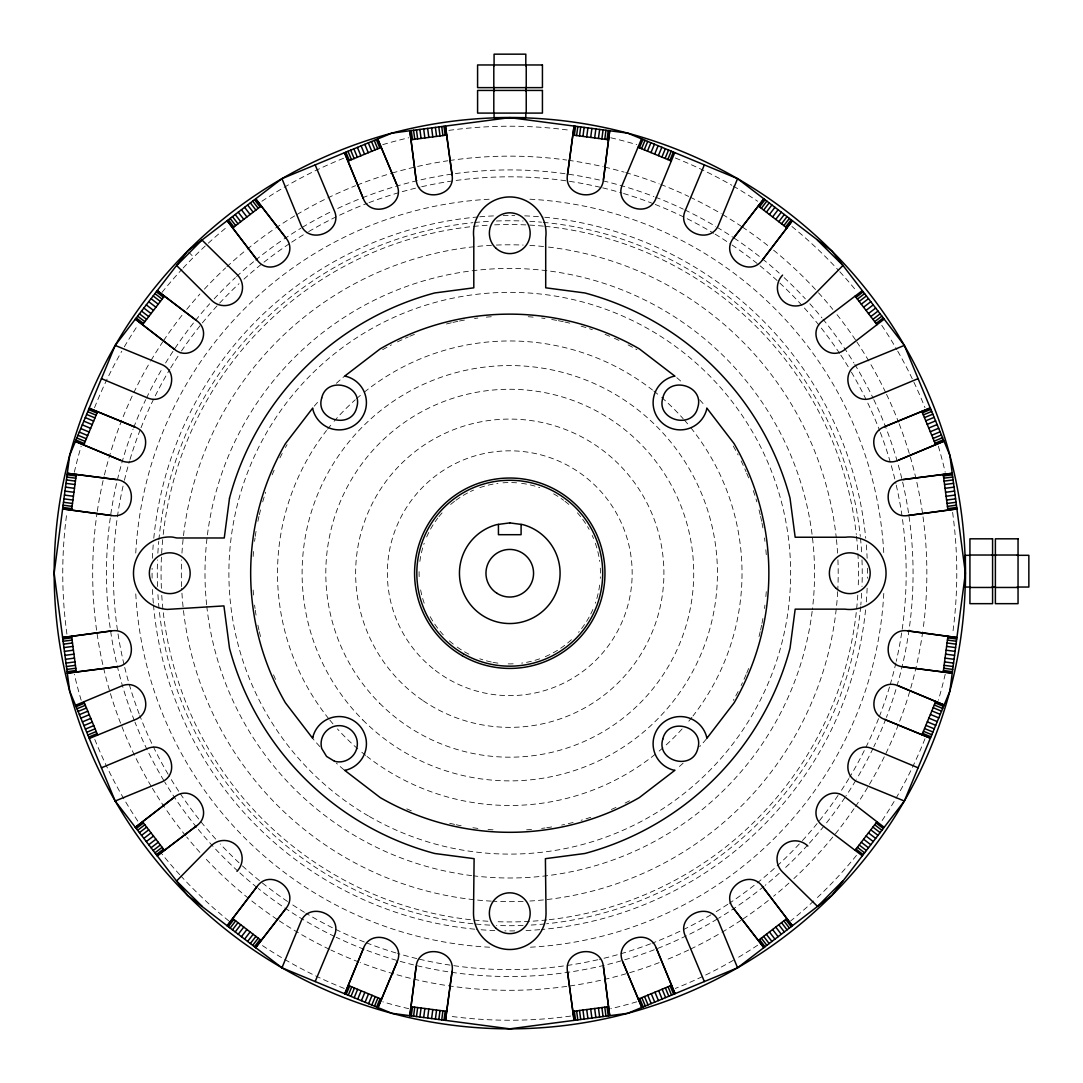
<?xml version="1.0" encoding="UTF-8"?>
<svg xmlns="http://www.w3.org/2000/svg" width="1083" height="1083" viewBox="0 0 1083 1083"><rect width="100%" height="100%" fill="white"/><g stroke="black" fill="none" stroke-linecap="round" stroke-linejoin="round"><path stroke-width="0.75" stroke-dasharray="5 3.75" d="M188.604 252.068L193.681 257.145M922.702 631.849A417.077 417.077 0 0 1 868.444 786.068M867.591 787.503A417.077 417.077 0 0 1 854.974 807.282M854.027 808.676A417.077 417.077 0 0 1 833.856 835.751M832.8 837.051A417.077 417.077 0 0 1 793.88 878.57M788.938 883.092A417.077 417.077 0 0 1 773.6 896.25M768.334 900.487A417.077 417.077 0 0 1 742.437 919.372M741.029 920.306A417.077 417.077 0 0 1 721.183 932.747M718.3 934.426A417.077 417.077 0 0 1 690.182 949.263M688.653 949.994A417.077 417.077 0 0 1 665.463 960.147M659.181 962.625A417.077 417.077 0 0 1 568.385 986.166M566.72 986.396A417.077 417.077 0 0 1 395.403 974.321M393.792 973.861A417.077 417.077 0 0 1 360.355 962.625M358.784 962.015A417.077 417.077 0 0 1 330.87 949.994M329.354 949.263A417.077 417.077 0 0 1 301.223 934.426M298.353 932.747A417.077 417.077 0 0 1 278.493 920.306M277.099 919.372A417.077 417.077 0 0 1 249.875 899.432M248.562 898.376A417.077 417.077 0 0 1 204.43 857.343M199.895 852.389A417.077 417.077 0 0 1 186.736 837.051M185.667 835.751A417.077 417.077 0 0 1 165.496 808.676M164.548 807.282A417.077 417.077 0 0 1 151.931 787.503M151.078 786.068A417.077 417.077 0 0 1 96.82 631.849M96.59 630.171A417.077 417.077 0 0 1 97.064 512.922M97.308 511.257A417.077 417.077 0 0 1 104.036 476.588M104.428 474.963A417.077 417.077 0 0 1 150.239 361.803M151.078 360.382A417.077 417.077 0 0 1 162.68 341.957M163.614 340.549A417.077 417.077 0 0 1 182.499 314.652M186.736 309.386A417.077 417.077 0 0 1 199.895 294.048M204.43 289.107A417.077 417.077 0 0 1 225.643 267.88M226.875 266.743A417.077 417.077 0 0 1 245.936 250.187M247.235 249.131A417.077 417.077 0 0 1 274.31 228.96M275.705 228.012A417.077 417.077 0 0 1 295.483 215.395M296.918 214.542A417.077 417.077 0 0 1 326.321 198.649M327.838 197.918A417.077 417.077 0 0 1 355.63 185.667M357.2 185.044A417.077 417.077 0 0 1 390.597 173.524M392.195 173.05A417.077 417.077 0 0 1 447.793 160.771M449.472 160.528A417.077 417.077 0 0 1 566.72 160.054M568.385 160.284A417.077 417.077 0 0 1 603.15 166.728M604.774 167.107A417.077 417.077 0 0 1 624.133 172.129M625.73 172.59A417.077 417.077 0 0 1 659.181 183.826M660.752 184.435A417.077 417.077 0 0 1 688.653 196.456M690.182 197.187A417.077 417.077 0 0 1 721.183 213.689M722.618 214.542A417.077 417.077 0 0 1 741.029 226.13M742.437 227.064A417.077 417.077 0 0 1 768.334 245.963M773.6 250.187A417.077 417.077 0 0 1 817.381 291.571M818.504 292.803A417.077 417.077 0 0 1 832.8 309.386M837.024 314.652A417.077 417.077 0 0 1 855.922 340.549M856.856 341.957A417.077 417.077 0 0 1 869.297 361.803M870.962 364.687A417.077 417.077 0 0 1 885.813 392.804M886.53 394.334A417.077 417.077 0 0 1 898.552 422.235M899.161 423.805A417.077 417.077 0 0 1 922.946 630.171M857.777 595.081A348.699 348.699 0 0 1 548.526 919.765M546.834 919.941A348.699 348.699 0 0 1 494.647 921.592M487.905 921.24A348.699 348.699 0 0 1 161.746 595.081M161.394 588.34A348.699 348.699 0 0 1 163.046 536.153M163.222 534.461A348.699 348.699 0 0 1 487.905 225.21M494.647 224.844A348.699 348.699 0 0 1 543.463 226.157M545.155 226.32A348.699 348.699 0 0 1 856.301 534.461M856.491 536.153A348.699 348.699 0 0 1 858.142 588.34M896.264 485.143A396.419 396.419 0 0 1 896.264 661.307M895.898 662.931A396.419 396.419 0 0 1 889.969 685.404M889.495 687.001A396.419 396.419 0 0 1 879.139 717.108M878.53 718.679A396.419 396.419 0 0 1 849.708 777.147M848.842 778.569A396.419 396.419 0 0 1 838.973 794.056M838.025 795.45A396.419 396.419 0 0 1 800.445 842.75M799.308 843.968A396.419 396.419 0 0 1 729.211 903.357M727.817 904.278A396.419 396.419 0 0 1 712.262 914.011M710.841 914.864A396.419 396.419 0 0 1 652.088 943.212M650.517 943.807A396.419 396.419 0 0 1 599.468 959.348M597.843 959.728A396.419 396.419 0 0 1 418.444 958.969M416.82 958.59A396.419 396.419 0 0 1 397.583 953.433M395.985 952.959A396.419 396.419 0 0 1 365.878 942.603M364.308 941.98A396.419 396.419 0 0 1 305.839 913.159M304.418 912.306A396.419 396.419 0 0 1 288.931 902.423M287.536 901.489A396.419 396.419 0 0 1 240.236 863.909M239.018 862.772A396.419 396.419 0 0 1 220.215 843.968M215.693 839.054A396.419 396.419 0 0 1 179.629 792.661M178.709 791.267A396.419 396.419 0 0 1 168.975 775.726M168.136 774.291A396.419 396.419 0 0 1 139.788 715.552M139.179 713.968A396.419 396.419 0 0 1 124.41 666.167M124.017 664.556A396.419 396.419 0 0 1 124.017 481.894M124.41 480.27A396.419 396.419 0 0 1 129.554 461.033M130.028 459.436A396.419 396.419 0 0 1 140.384 429.328M141.007 427.771A396.419 396.419 0 0 1 169.828 369.303M170.681 367.882A396.419 396.419 0 0 1 180.563 352.381M181.497 350.987A396.419 396.419 0 0 1 239.018 283.678M243.932 279.157A396.419 396.419 0 0 1 290.325 243.093M291.72 242.172A396.419 396.419 0 0 1 307.274 232.439M308.696 231.586A396.419 396.419 0 0 1 367.448 203.238M369.019 202.643A396.419 396.419 0 0 1 420.055 187.088M421.693 186.723A396.419 396.419 0 0 1 601.092 187.467M602.717 187.86A396.419 396.419 0 0 1 621.953 193.018M623.551 193.491A396.419 396.419 0 0 1 653.658 203.848M655.229 204.457A396.419 396.419 0 0 1 713.683 233.278M715.118 234.145A396.419 396.419 0 0 1 730.605 244.027M732 244.961A396.419 396.419 0 0 1 839.894 353.775M840.828 355.17A396.419 396.419 0 0 1 850.561 370.724M851.4 372.159A396.419 396.419 0 0 1 879.748 430.899M880.344 432.469A396.419 396.419 0 0 1 895.898 483.519M599.657 585.064A90.674 90.674 0 0 1 595.339 603.19M592.875 609.472A90.674 90.674 0 0 1 589.937 615.577M589.125 617.08A90.674 90.674 0 0 1 578.512 632.35M571.418 639.701A90.674 90.674 0 0 1 544.465 656.988M539.74 658.802A90.674 90.674 0 0 1 521.6 663.121M513.18 663.825A90.674 90.674 0 0 1 506.357 663.825M497.936 663.121A90.674 90.674 0 0 1 492.941 662.322M491.276 661.984A90.674 90.674 0 0 1 479.796 658.802M468.925 654.173A90.674 90.674 0 0 1 454.576 645.157M453.249 644.114A90.674 90.674 0 0 1 448.105 639.701M443.285 634.882A90.674 90.674 0 0 1 428.814 614.061M424.198 603.19A90.674 90.674 0 0 1 420.366 588.394M419.162 576.63A90.674 90.674 0 0 1 419.162 569.82M419.866 561.387A90.674 90.674 0 0 1 424.198 543.246M426.661 536.978A90.674 90.674 0 0 1 437.83 518.026M438.872 516.699A90.674 90.674 0 0 1 443.285 511.569M450.636 504.475A90.674 90.674 0 0 1 454.576 501.294M455.916 500.278A90.674 90.674 0 0 1 468.925 492.278M470.455 491.52A90.674 90.674 0 0 1 473.528 490.112M479.796 487.648A90.674 90.674 0 0 1 497.936 483.329M502.959 482.815A90.674 90.674 0 0 1 516.564 482.815M521.6 483.329A90.674 90.674 0 0 1 539.74 487.648M553.616 493.862A90.674 90.674 0 0 1 563.62 500.278M564.96 501.294A90.674 90.674 0 0 1 570.159 505.599M577.388 512.828A90.674 90.674 0 0 1 581.693 518.026M582.708 519.366A90.674 90.674 0 0 1 589.125 529.37M592.184 535.435A90.674 90.674 0 0 1 593.538 538.522M595.339 543.246A90.674 90.674 0 0 1 599.657 561.387M600.293 568.115A90.674 90.674 0 0 1 600.293 578.336M883.782 593.389A374.556 374.556 0 0 1 529.939 947.232M489.597 947.232A374.556 374.556 0 0 1 135.659 591.711M135.754 553.047A374.556 374.556 0 0 1 489.597 199.204M529.939 199.204A374.556 374.556 0 0 1 883.782 553.047M952.607 512.34A447.008 447.008 0 0 1 952.607 634.11M945.215 674.222A447.008 447.008 0 0 1 938.352 700.254M924.99 738.755A447.008 447.008 0 0 1 881.752 821.104M856.477 855.38A447.008 447.008 0 0 1 814.957 899.838M813.712 900.988A447.008 447.008 0 0 1 790.604 920.997M757.653 945.202A447.008 447.008 0 0 1 736.169 958.658M733.272 960.35A447.008 447.008 0 0 1 675.305 988.454M636.79 1001.802A447.008 447.008 0 0 1 610.758 1008.679M570.646 1016.071A447.008 447.008 0 0 1 448.89 1016.071M408.765 1008.679A447.008 447.008 0 0 1 382.732 1001.802M344.232 988.454A447.008 447.008 0 0 1 261.883 945.202M228.933 920.997A447.008 447.008 0 0 1 180.847 875.93M179.71 874.685A447.008 447.008 0 0 1 161.99 854.054M137.785 821.104A447.008 447.008 0 0 1 94.532 738.755M81.184 700.254A447.008 447.008 0 0 1 74.321 674.222M66.916 634.11A447.008 447.008 0 0 1 66.916 512.34M74.321 472.229A447.008 447.008 0 0 1 81.184 446.196M94.532 407.695A447.008 447.008 0 0 1 121.81 351.176M124.328 346.817A447.008 447.008 0 0 1 137.785 325.333M161.99 292.396A447.008 447.008 0 0 1 181.998 269.274M183.149 268.029A447.008 447.008 0 0 1 207.056 244.311M208.302 243.161A447.008 447.008 0 0 1 227.606 226.523M261.883 201.248A447.008 447.008 0 0 1 344.232 157.996M382.732 144.648A447.008 447.008 0 0 1 408.765 137.771M448.89 130.38A447.008 447.008 0 0 1 570.646 130.38M610.758 137.771A447.008 447.008 0 0 1 636.79 144.648M675.305 157.996A447.008 447.008 0 0 1 731.81 185.261M733.272 186.1A447.008 447.008 0 0 1 757.653 201.248M791.917 226.523A447.008 447.008 0 0 1 838.675 270.506M839.826 271.765A447.008 447.008 0 0 1 856.477 291.07M881.752 325.333A447.008 447.008 0 0 1 896.886 349.714M897.726 351.176A447.008 447.008 0 0 1 924.99 407.695M938.352 446.196A447.008 447.008 0 0 1 945.215 472.229M873.805 399.654A403.309 403.309 0 0 1 886.422 717.379M885.813 718.963A403.309 403.309 0 0 1 873.805 746.796M873.088 748.299A403.309 403.309 0 0 1 856.518 779.164M855.665 780.599A403.309 403.309 0 0 1 845.864 796.14M844.93 797.535A403.309 403.309 0 0 1 825.056 824.718M824.001 826.031A403.309 403.309 0 0 1 808.73 843.914M807.607 845.16A403.309 403.309 0 0 1 784.16 868.796M779.219 873.304A403.309 403.309 0 0 1 765.18 885.339M763.881 886.395A403.309 403.309 0 0 1 718.57 918.262M717.136 919.129A403.309 403.309 0 0 1 687.867 935.076M686.365 935.807A403.309 403.309 0 0 1 365.607 949.886M364.037 949.277A403.309 403.309 0 0 1 336.204 937.269M334.688 936.538A403.309 403.309 0 0 1 305.244 920.821M303.822 919.981A403.309 403.309 0 0 1 258.282 888.507M256.955 887.464A403.309 403.309 0 0 1 239.072 872.181M237.827 871.057A403.309 403.309 0 0 1 214.19 847.623M213.053 846.392A403.309 403.309 0 0 1 197.648 828.644M196.592 827.331A403.309 403.309 0 0 1 164.724 782.021M163.858 780.599A403.309 403.309 0 0 1 147.924 751.331M147.18 749.815A403.309 403.309 0 0 1 134.942 722.09M134.319 720.533A403.309 403.309 0 0 1 133.101 429.058M133.71 427.487A403.309 403.309 0 0 1 145.718 399.654M146.449 398.138A403.309 403.309 0 0 1 162.166 368.707M165.591 362.995A403.309 403.309 0 0 1 194.48 321.732M195.536 320.419A403.309 403.309 0 0 1 209.682 303.768M214.19 298.827A403.309 403.309 0 0 1 235.377 277.654M236.595 276.517A403.309 403.309 0 0 1 254.343 261.111M255.656 260.042A403.309 403.309 0 0 1 282.663 239.939M284.057 238.991A403.309 403.309 0 0 1 300.966 228.175M302.387 227.322A403.309 403.309 0 0 1 331.669 211.375M337.72 208.464A403.309 403.309 0 0 1 360.896 198.406M362.467 197.783A403.309 403.309 0 0 1 653.929 196.564M655.499 197.174A403.309 403.309 0 0 1 683.332 209.181M684.849 209.899A403.309 403.309 0 0 1 715.714 226.469M717.136 227.322A403.309 403.309 0 0 1 732.69 237.123M734.084 238.057A403.309 403.309 0 0 1 761.254 257.93M762.567 258.986A403.309 403.309 0 0 1 779.219 273.133M784.16 277.654A403.309 403.309 0 0 1 805.332 298.827M809.854 303.768A403.309 403.309 0 0 1 821.875 317.806M822.945 319.106A403.309 403.309 0 0 1 843.048 346.127M843.995 347.508A403.309 403.309 0 0 1 853.945 362.995M854.812 364.416A403.309 403.309 0 0 1 873.088 398.138M837.917 559.83A328.433 328.433 0 0 1 837.768 589.978M837.673 591.67A328.433 328.433 0 0 1 529.885 901.029M523.157 901.381A328.433 328.433 0 0 1 493.009 901.218M491.33 901.137A328.433 328.433 0 0 1 181.687 588.299M181.606 586.62A328.433 328.433 0 0 1 181.606 559.83M181.958 553.102A328.433 328.433 0 0 1 494.687 245.137M496.366 245.069A328.433 328.433 0 0 1 523.157 245.069M529.885 245.408A328.433 328.433 0 0 1 546.739 246.883M548.431 247.073A328.433 328.433 0 0 1 836.293 537.926M836.469 539.618A328.433 328.433 0 0 1 837.579 553.102M206.623 604.707A304.783 304.783 0 0 1 512.273 268.449A304.783 304.783 0 0 1 812.358 609.688M812.155 611.34A304.783 304.783 0 0 1 473.298 875.809M471.646 875.605A304.783 304.783 0 0 1 206.799 606.372M766.263 591.656A257.158 257.158 0 0 1 765.857 596.706M764.95 605.113A257.158 257.158 0 0 1 764.503 608.47M762.919 618.488A257.158 257.158 0 0 1 761.972 623.47M761.647 625.121A257.158 257.158 0 0 1 760.577 630.049M760.198 631.687A257.158 257.158 0 0 1 759.007 636.56M748.624 668.495A257.158 257.158 0 0 1 746.701 673.193M746.038 674.75A257.158 257.158 0 0 1 741.124 685.512M738.105 691.536A257.158 257.158 0 0 1 733.299 700.363M706.36 738.999A257.158 257.158 0 0 1 699.699 746.607M683.143 763.149A257.158 257.158 0 0 1 676.834 768.727M629.561 800.784A257.158 257.158 0 0 1 625.081 803.085M615.943 807.444A257.158 257.158 0 0 1 611.299 809.502M590.763 817.299A257.158 257.158 0 0 1 581.151 820.278M573.097 822.471A257.158 257.158 0 0 1 561.657 825.097M551.707 826.952A257.158 257.158 0 0 1 546.685 827.723M545.006 827.967A257.158 257.158 0 0 1 541.649 828.4M531.563 829.456A257.158 257.158 0 0 1 526.514 829.835M493.022 829.835A257.158 257.158 0 0 1 487.973 829.456M477.874 828.4A257.158 257.158 0 0 1 471.173 827.48M461.182 825.76A257.158 257.158 0 0 1 456.227 824.759M454.576 824.393A257.158 257.158 0 0 1 446.426 822.471M411.35 810.815A257.158 257.158 0 0 1 406.68 808.825M343.988 769.823A257.158 257.158 0 0 1 336.393 763.149M319.837 746.607A257.158 257.158 0 0 1 313.163 738.999M275.542 679.393A257.158 257.158 0 0 1 273.498 674.75M260.516 636.56A257.158 257.158 0 0 1 259.338 631.687M258.959 630.049A257.158 257.158 0 0 1 257.889 625.121M256.048 615.158A257.158 257.158 0 0 1 255.263 610.149M255.033 608.47A257.158 257.158 0 0 1 254.586 605.113M253.53 595.014A257.158 257.158 0 0 1 253.151 589.964M253.151 556.472A257.158 257.158 0 0 1 253.53 551.423M254.586 541.338A257.158 257.158 0 0 1 255.033 537.98M255.263 536.302A257.158 257.158 0 0 1 256.048 531.293M257.889 521.329A257.158 257.158 0 0 1 258.959 516.401M259.338 514.763A257.158 257.158 0 0 1 260.516 509.89M262.709 501.849A257.158 257.158 0 0 1 265.687 492.224M272.171 474.814A257.158 257.158 0 0 1 274.161 470.144M279.901 457.906A257.158 257.158 0 0 1 282.216 453.425M285.411 447.536A257.158 257.158 0 0 1 287.049 444.639M314.26 406.152A257.158 257.158 0 0 1 319.837 399.844M336.393 383.287A257.158 257.158 0 0 1 343.988 376.627M382.624 349.687A257.158 257.158 0 0 1 391.45 344.895M397.475 341.876A257.158 257.158 0 0 1 408.237 336.948M409.794 336.285A257.158 257.158 0 0 1 414.491 334.363M446.426 323.979A257.158 257.158 0 0 1 451.313 322.788M452.938 322.409A257.158 257.158 0 0 1 457.879 321.353M459.53 321.015A257.158 257.158 0 0 1 464.499 320.067M474.516 318.483A257.158 257.158 0 0 1 477.874 318.036M486.281 317.129A257.158 257.158 0 0 1 491.33 316.723M528.193 316.723A257.158 257.158 0 0 1 533.242 317.129M541.649 318.036A257.158 257.158 0 0 1 545.006 318.483M551.707 319.499A257.158 257.158 0 0 1 556.689 320.378M558.354 320.69A257.158 257.158 0 0 1 563.309 321.692M564.947 322.044A257.158 257.158 0 0 1 569.848 323.181M581.151 326.159A257.158 257.158 0 0 1 592.36 329.679M605.045 334.363A257.158 257.158 0 0 1 612.856 337.625M614.399 338.302A257.158 257.158 0 0 1 622.062 341.876M628.072 344.895A257.158 257.158 0 0 1 636.899 349.687M676.834 377.71A257.158 257.158 0 0 1 683.143 383.287M699.699 399.844A257.158 257.158 0 0 1 705.277 406.152M733.299 446.088A257.158 257.158 0 0 1 738.105 454.914M741.124 460.925A257.158 257.158 0 0 1 746.038 471.687M746.701 473.244A257.158 257.158 0 0 1 748.624 477.941M753.308 490.626A257.158 257.158 0 0 1 756.827 501.849M759.007 509.89A257.158 257.158 0 0 1 760.198 514.763M760.577 516.401A257.158 257.158 0 0 1 761.647 521.329M761.972 522.981A257.158 257.158 0 0 1 762.919 527.962M764.503 537.98A257.158 257.158 0 0 1 764.95 541.338M765.857 549.744A257.158 257.158 0 0 1 766.263 554.794M690.886 427.826A232.263 232.263 0 0 1 692.985 715.958M691.942 717.298A232.263 232.263 0 0 1 686.554 723.85M682.1 728.94A232.263 232.263 0 0 1 664.217 746.688M662.958 747.798A232.263 232.263 0 0 1 656.488 753.267M655.161 754.337A232.263 232.263 0 0 1 367.029 756.448M365.702 755.393A232.263 232.263 0 0 1 359.136 750.018M357.85 748.908A232.263 232.263 0 0 1 337.436 728.94M332.968 723.85A232.263 232.263 0 0 1 329.719 719.938M328.65 718.625A232.263 232.263 0 0 1 326.538 430.493M327.594 429.152A232.263 232.263 0 0 1 332.968 422.6M334.078 421.314A232.263 232.263 0 0 1 355.305 399.762M356.578 398.639A232.263 232.263 0 0 1 363.049 393.17M364.362 392.1A232.263 232.263 0 0 1 652.494 390.002M653.834 391.044A232.263 232.263 0 0 1 660.386 396.432M661.672 397.529A232.263 232.263 0 0 1 683.224 418.769M684.348 420.028A232.263 232.263 0 0 1 689.817 426.499M867.145 588.164A357.688 357.688 0 0 1 866.197 603.204M865.574 609.891A357.688 357.688 0 0 1 541.419 929.512M539.74 929.661A357.688 357.688 0 0 1 524.714 930.595M514.736 930.879A357.688 357.688 0 0 1 504.8 930.879M494.823 930.595A357.688 357.688 0 0 1 476.439 929.363M474.774 929.2A357.688 357.688 0 0 1 153.475 604.869M153.339 603.204A357.688 357.688 0 0 1 152.392 588.164M152.107 578.187A357.688 357.688 0 0 1 152.107 568.25M152.392 558.273A357.688 357.688 0 0 1 153.204 544.911M153.786 538.224A357.688 357.688 0 0 1 478.117 216.938M479.783 216.79A357.688 357.688 0 0 1 494.823 215.842M503.135 215.598A357.688 357.688 0 0 1 514.736 215.571M524.714 215.842A357.688 357.688 0 0 1 543.084 217.087M544.763 217.25A357.688 357.688 0 0 1 865.737 538.224M866.332 544.911A357.688 357.688 0 0 1 867.145 558.273M867.415 568.25A357.688 357.688 0 0 1 867.415 578.187M861.987 559.897A352.476 352.476 0 0 1 861.987 586.553M861.675 593.24A352.476 352.476 0 0 1 860.809 604.977M860.66 606.656A352.476 352.476 0 0 1 546.563 923.772M544.884 923.948A352.476 352.476 0 0 1 529.79 925.126M523.089 925.451A352.476 352.476 0 0 1 496.434 925.451M489.746 925.126A352.476 352.476 0 0 1 474.652 923.948M472.973 923.772A352.476 352.476 0 0 1 159.215 610.013M159.039 608.335A352.476 352.476 0 0 1 157.861 593.24M157.536 586.553A352.476 352.476 0 0 1 157.536 559.897M157.861 553.196A352.476 352.476 0 0 1 158.727 541.459M158.876 539.781A352.476 352.476 0 0 1 472.973 222.665M474.652 222.502A352.476 352.476 0 0 1 489.746 221.311M496.434 221A352.476 352.476 0 0 1 523.089 221M529.79 221.311A352.476 352.476 0 0 1 541.527 222.177M543.206 222.34A352.476 352.476 0 0 1 860.322 536.423M860.484 538.102A352.476 352.476 0 0 1 861.675 553.196M379.686 703.3A183.948 183.948 0 0 0 687.448 620.83A183.948 183.948 0 0 0 462.157 395.539A183.948 183.948 0 0 0 379.686 703.3M369.33 816.474A280.876 280.876 0 0 0 790.644 573.218A280.876 280.876 0 0 0 369.33 329.977A280.876 280.876 0 0 0 369.33 816.474M362.927 720.06A207.665 207.665 0 0 0 710.353 626.976A207.665 207.665 0 0 0 456.024 372.633A207.665 207.665 0 0 0 362.927 720.06M423.345 700.85A154.138 154.138 0 0 0 663.513 584.251A154.138 154.138 0 0 0 442.446 434.567A154.138 154.138 0 0 0 423.345 700.85M435.244 670.336A122.406 122.406 0 0 0 631.118 589.206A122.406 122.406 0 0 0 462.928 460.14A122.406 122.406 0 0 0 435.244 670.336"/><path stroke-width="1.5" d="M416.102 966.821L409.821 1015.678L416.102 966.821C418.214 943.604 455.929 948.464 452.071 971.465L445.479 1020.376L452.071 971.465M603.434 179.629L609.715 130.759L603.434 179.629C601.322 202.846 563.607 197.972 567.465 174.986L574.058 126.075L567.465 174.986M71.6 510.107L76.297 474.462L116.179 479.552C139.396 481.664 134.522 519.38 111.535 515.522L62.611 508.929L111.535 515.522M411.31 1015.881L412.501 1006.892M413.571 1016.179L414.748 1007.19M416.468 1016.558L417.659 1007.569M419.893 1017.005L421.084 1008.016M423.683 1017.506L424.861 1008.517M427.65 1018.034L428.827 1009.045M431.616 1018.548L432.794 1009.559M435.393 1019.049L436.584 1010.06M438.818 1019.496L440.009 1010.507M441.729 1019.875L442.906 1010.886M443.976 1020.172L445.167 1011.184M574.369 135.253L575.547 126.264M576.616 135.551L577.808 126.562M579.527 135.93L580.705 126.941M582.952 136.39L584.13 127.401M586.729 136.891L587.92 127.902M590.695 137.406L591.887 128.417M594.662 137.934L595.853 128.945M598.452 138.434L599.63 129.446M601.877 138.881L603.055 129.892M604.774 139.26L605.966 130.271M607.035 139.558L608.213 130.569M943.239 671.988L947.923 636.33L908.001 630.915C885.014 627.057 880.141 664.786 903.357 666.884L952.228 673.166L903.357 666.884M397.041 962.042L378.008 1007.583L397.041 962.042C406.707 940.829 371.537 926.371 363.495 948.248L344.787 993.815L363.495 948.248M281.959 967.796A455.618 455.618 0 0 1 281.959 178.654A455.618 455.618 0 0 1 965.386 573.218A455.618 455.618 0 0 1 281.959 967.796L187.603 895.397L115.191 801.027L69.678 691.144L54.15 573.218L69.678 455.307L115.191 345.409L187.603 251.053L281.959 178.654L391.843 133.128L509.768 117.614L627.693 133.128L737.577 178.654L831.934 251.053L904.346 345.409L949.859 455.307L965.386 573.218L949.859 691.144L904.346 801.027L831.934 895.397L737.577 967.796L627.693 1013.309L509.768 1028.836L391.843 1013.309L281.959 967.796L300.668 922.215C308.709 900.339 343.88 914.81 334.214 936.023L315.18 981.564M674.75 152.622L656.041 198.203C647.986 220.079 612.816 205.608 622.495 184.408L641.529 138.868M737.577 178.654L718.868 224.222C710.814 246.098 675.643 231.64 685.322 210.427L704.356 164.887M83.784 444.937L97.538 411.716L134.739 426.946C156.629 435 142.157 470.171 120.944 460.492L75.404 441.458L120.944 460.492M639.444 147.816L642.923 139.436M641.542 148.682L645.021 140.316M644.25 149.806L647.729 141.426M647.444 151.133L650.91 142.753M650.964 152.595L654.443 144.215M654.673 154.124L658.139 145.745M658.369 155.654L661.835 147.274M661.889 157.116L665.355 148.737M665.084 158.429L668.549 150.063M667.791 159.553L671.257 151.173M669.89 160.419L673.355 152.053M346.181 994.397L349.647 986.017M348.279 995.263L351.745 986.884M350.987 996.387L354.452 988.007M354.168 997.714L357.647 989.334M357.701 999.176L361.167 990.796M361.397 1000.706L364.863 992.326M365.093 1002.235L368.558 993.856M368.613 1003.697L372.092 995.318M371.807 1005.01L375.273 996.644M374.515 1006.134L377.981 997.754M376.613 1007L380.079 998.634M921.985 734.734L935.753 701.513L898.579 685.959C877.379 676.279 862.907 711.45 884.784 719.491L930.365 738.2L884.784 719.491M285.858 908.583L255.683 947.639L285.858 908.583C300.695 890.592 270.466 867.524 257.023 886.571L227.159 925.748L257.023 886.571M733.678 237.867L763.84 198.812L733.678 237.867C718.841 255.845 749.07 278.927 762.5 259.879L792.377 220.702L762.5 259.879M142.536 324.67L164.426 296.133L196.416 320.487C215.476 333.916 192.395 364.145 174.417 349.308L135.348 319.147L174.417 349.308M759.521 206.921L765.045 199.719M761.322 208.302L766.845 201.1M763.65 210.088L769.16 202.887M766.385 212.187L771.908 204.998M769.417 214.502L774.927 207.313M772.585 216.938L778.108 209.75M228.351 926.669L233.874 919.467M230.151 928.05L235.674 920.861M775.766 219.375L781.276 212.187M232.479 929.837L238.003 922.635M778.785 221.704L784.309 214.515M235.214 931.935L240.737 924.747M781.533 223.802L787.057 216.614M238.246 934.263L243.77 927.062M783.862 225.589L789.372 218.4M785.662 226.97L791.172 219.781M241.428 936.7L246.938 929.498M244.596 939.137L250.119 931.935M247.628 941.452L253.151 934.263M250.363 943.55L255.886 936.362M252.691 945.337L258.214 938.149M254.491 946.718L260.015 939.53M855.096 850.304L876.986 821.78L845.119 797.129C827.141 782.292 804.06 812.521 823.107 825.963L862.298 855.827M842.845 880.872L817.543 906.43L782.413 871.883A18.14 18.14 0 0 1 782.224 846.243A18.14 18.14 0 0 1 807.864 846.04M196.497 825.909L157.238 855.827L196.497 825.909C215.476 812.372 192.246 782.264 174.336 797.183L135.348 827.304L174.336 797.183M884.188 319.147L845.187 349.254C827.277 364.186 804.06 334.065 823.039 320.541L862.298 290.623M232.683 227.89L261.206 206L285.804 237.8C300.722 255.71 270.615 278.927 257.077 259.947L227.159 220.702L257.077 259.947M136.268 828.495L143.457 822.972M137.649 830.295L144.838 824.772M139.436 832.624L146.625 827.101M141.535 835.359L148.723 829.849M143.863 838.391L151.051 832.868M146.3 841.559L153.488 836.049M856.017 297.338L863.205 291.814M857.398 299.138L864.586 293.615M148.737 844.74L155.925 839.217M859.185 301.453L866.373 295.943M151.051 847.772L158.253 842.249M861.283 304.201L868.471 298.678M153.15 850.507L160.352 844.984M863.611 307.22L870.8 301.71M154.937 852.835L162.139 847.312M156.318 854.636L163.519 849.113M866.048 310.401L873.236 304.878M868.485 313.569L875.673 308.059M870.8 316.602L878.002 311.078M872.912 319.35L880.1 313.826M874.685 321.665L881.887 316.141M876.066 323.465L883.268 317.955M758.33 940.45L786.854 918.56L762.446 886.503C748.922 867.51 718.801 890.74 733.732 908.651L763.84 947.639L733.732 908.651M884.581 426.702L930.243 407.953L884.581 426.702C862.745 434.852 877.392 469.954 898.552 460.167L944.01 441.174L898.552 460.167M75.526 705.277L120.985 686.27C142.144 676.496 156.778 711.599 134.942 719.748L89.28 738.498M918.1 378.63L872.641 397.637C851.482 407.411 836.848 372.308 858.684 364.159L904.346 345.409M101.436 767.806L146.882 748.813C168.041 739.026 182.689 774.128 160.853 782.292L115.191 801.027M347.968 161.123L381.189 147.356L396.716 184.435C406.491 205.594 371.401 220.242 363.238 198.406L344.502 152.744L363.238 198.406M76.108 706.658L84.474 703.192M76.974 708.756L85.354 705.29M78.098 711.463L86.464 707.998M79.411 714.658L87.791 711.193M80.873 718.178L89.253 714.712M82.403 721.887L90.782 718.408M83.933 725.583L92.312 722.104M85.395 729.103L93.774 725.637M86.721 732.298L95.101 728.818M87.845 735.005L96.211 731.526M88.711 737.103L97.091 733.624M922.445 412.813L930.825 409.347M923.312 414.911L931.691 411.445M924.435 417.618L932.815 414.153M925.762 420.813L934.128 417.348M927.21 424.333L935.59 420.867M928.754 428.029L937.12 424.563M930.283 431.738L938.663 428.259M931.746 435.258L940.112 431.792M933.059 438.453L941.438 434.973M934.182 441.16L942.562 437.681M935.049 443.258L943.428 439.779M638.347 999.081L671.568 985.327L656.284 948.045C648.135 926.209 613.032 940.843 622.82 962.002L641.813 1007.461L622.82 962.002M116.26 666.871L67.308 673.166L116.26 666.871C139.463 664.651 134.414 626.962 111.441 630.929L62.611 637.521L111.441 630.929M903.263 479.566L952.228 473.285L903.263 479.566C880.059 481.786 885.122 519.488 908.095 515.508L956.912 508.929L908.095 515.508M411.012 139.761L446.656 135.064L452.058 174.891C456.024 197.864 418.336 202.927 416.116 179.724L409.821 130.759L416.116 179.724M943.428 475.951L952.417 474.774M943.726 478.212L952.715 477.021M944.105 481.109L953.094 479.931M944.566 484.534L953.554 483.356M945.053 488.325L954.042 487.133M945.581 492.291L954.57 491.1M946.109 496.258L955.098 495.066M946.596 500.035L955.585 498.857M947.056 503.46L956.045 502.282M947.435 506.37L956.424 505.179M947.733 508.617L956.722 507.44M62.814 639.011L71.803 637.819M63.112 641.258L72.101 640.08M63.491 644.168L72.48 642.977M63.938 647.593L72.927 646.402M64.439 651.37L73.427 650.193M64.966 655.337L73.955 654.159M65.481 659.303L74.47 658.126M65.982 663.094L74.971 661.903M66.429 666.519L75.417 665.328M66.821 669.416L75.81 668.238M67.105 671.677L76.094 670.485M572.88 1011.387L608.524 1006.689L603.421 966.726C601.2 943.523 563.498 948.573 567.478 971.546L574.058 1020.376L567.478 971.546M969.921 555.024L992.583 555.024M995.385 555.024L1018.047 555.024M970.395 555.308L965.386 555.308L965.386 587.04L970.395 587.04M992.109 555.308L995.439 555.308M1017.154 555.308L1028.85 555.308L1028.85 587.04L1017.154 587.04M992.109 587.04L995.439 587.04M969.921 587.46L992.583 587.46M995.385 587.46L1018.047 587.46M116.179 479.552L67.308 473.285L76.297 474.462M572.88 135.064L608.524 139.761M67.105 474.774L76.094 475.951M66.821 477.021L75.81 478.212M66.429 479.931L75.417 481.109M65.982 483.356L74.971 484.534M65.481 487.133L74.47 488.325M64.966 491.1L73.955 492.291M64.439 495.066L73.427 496.258M63.938 498.857L72.927 500.035M63.491 502.282L72.48 503.46M63.112 505.179L72.101 506.37M62.814 507.44L71.803 508.617M947.923 636.33L956.912 637.521L908.001 630.915M947.733 637.819L956.722 639.011M947.435 640.08L956.424 641.258M947.056 642.977L956.045 644.168M946.596 646.402L955.585 647.593M946.109 650.193L955.098 651.37M945.581 654.159L954.57 655.337M945.053 658.126L954.042 659.303M944.566 661.903L953.554 663.094M944.105 665.328L953.094 666.519M943.726 668.238L952.715 669.416M943.428 670.485L952.417 671.677M411.012 1006.689L446.656 1011.387M115.191 345.409L160.771 364.132C182.648 372.173 168.176 407.343 146.977 397.664L101.436 378.63M134.739 426.946L89.172 408.237L97.538 411.716M904.346 801.027L858.765 782.319C836.888 774.277 851.346 739.107 872.56 748.773L918.1 767.806M638.063 147.247L671.284 161.001M935.753 701.513L944.119 704.979L898.579 685.959M935.17 702.908L943.55 706.373M934.304 705.006L942.684 708.472M933.18 707.713L941.56 711.179M931.854 710.895L940.234 714.374M930.405 714.428L938.771 717.894M928.862 718.124L937.242 721.589M927.332 721.82L935.712 725.299M925.87 725.353L934.25 728.818M924.557 728.534L932.937 732.013M923.433 731.242L931.813 734.721M922.567 733.34L930.933 736.819M88.589 409.631L96.969 413.097M87.723 411.73L96.103 415.195M86.599 414.437L94.979 417.903M85.273 417.632L93.652 421.097M83.824 421.152L92.19 424.617M82.281 424.847L90.661 428.326M80.751 428.543L89.131 432.022M79.289 432.076L87.669 435.542M77.976 435.271L86.356 438.737M76.852 437.979L85.232 441.444M75.986 440.064L84.366 443.543M348.252 985.449L381.473 999.203M196.416 320.487L157.238 290.623L164.426 296.133M758.33 206L786.854 227.89M876.986 821.78L884.188 827.304M876.066 822.972L883.268 828.495M874.685 824.772L881.887 830.295M872.912 827.101L880.1 832.624M870.8 829.849L878.002 835.359M868.485 832.868L875.673 838.391M866.048 836.049L873.236 841.559M156.318 291.814L163.519 297.338M154.937 293.615L162.139 299.138M863.611 839.217L870.8 844.74M153.15 295.943L160.352 301.453M861.283 842.249L868.471 847.772M151.051 298.678L158.253 304.201M859.185 844.984L866.373 850.507M148.737 301.71L155.925 307.22M857.398 847.312L864.586 852.835M856.017 849.113L863.205 854.636M146.3 304.878L153.488 310.401M143.863 308.059L151.051 313.569M141.535 311.078L148.723 316.602M139.436 313.826L146.625 319.35M137.649 316.141L144.838 321.665M136.268 317.955L143.457 323.465M232.683 918.56L261.206 940.45M817.421 240.142L842.98 265.443L808.432 300.573A18.14 18.14 0 0 1 782.779 300.763A18.14 18.14 0 0 1 782.589 275.123M202.115 906.295L176.556 881.007L211.104 845.877A18.14 18.14 0 0 1 236.744 845.674A18.14 18.14 0 0 1 236.947 871.328M285.804 237.8L255.683 198.812L261.206 206M855.096 296.133L876.986 324.67M254.491 199.719L260.015 206.921M252.691 201.1L258.214 208.302M250.363 202.887L255.886 210.088M247.628 204.998L253.151 212.187M244.596 207.313L250.119 214.502M786.854 918.56L792.377 925.748L762.446 886.503M241.428 209.75L246.938 216.938M785.662 919.467L791.172 926.669M783.862 920.861L789.372 928.05M238.246 212.187L243.77 219.375M781.533 922.635L787.057 929.837M235.214 214.515L240.737 221.704M778.785 924.747L784.309 931.935M232.479 216.614L238.003 223.802M775.766 927.062L781.276 934.263M230.151 218.4L235.674 225.589M228.351 219.781L233.874 226.97M772.585 929.498L778.108 936.7M769.417 931.935L774.927 939.137M766.385 934.263L771.908 941.452M763.65 936.362L769.16 943.55M761.322 938.149L766.845 945.337M759.521 939.53L765.045 946.718M142.536 821.78L164.426 850.304M396.716 184.435L377.723 138.99L381.189 147.356M704.356 981.564L685.349 936.105C675.575 914.945 710.678 900.298 718.828 922.134L737.577 967.796M315.18 164.887L334.173 210.346C343.961 231.505 308.858 246.139 300.708 224.303L281.959 178.654M921.863 411.418L935.631 444.639M376.329 139.558L379.795 147.938M374.231 140.424L377.696 148.804M371.523 141.548L374.989 149.928M368.328 142.875L371.794 151.254M364.809 144.337L368.274 152.703M361.113 145.867L364.578 154.246M357.404 147.396L360.883 155.776M353.884 148.858L357.349 157.238M350.689 150.171L354.168 158.551M347.981 151.295L351.461 159.675M345.883 152.162L349.362 160.541M671.568 985.327L675.034 993.707L656.284 948.045M670.174 985.896L673.64 994.275M668.076 986.775L671.541 995.142M665.368 987.886L668.834 996.265M662.173 989.212L665.652 997.592M658.654 990.674L662.119 999.054M654.958 992.204L658.423 1000.584M651.262 993.734L654.728 1002.113M647.729 995.196L651.194 1003.575M644.534 996.522L648.013 1004.902M641.84 997.646L645.306 1006.012M639.742 998.512L643.207 1006.892M83.905 701.798L97.66 735.019M452.058 174.891L445.479 126.075L446.656 135.064M943.239 474.462L947.923 510.107M608.524 1006.689L609.715 1015.678L603.421 966.726M607.035 1006.892L608.213 1015.881M604.774 1007.19L605.966 1016.179M601.877 1007.569L603.055 1016.558M598.452 1008.016L599.63 1017.005M594.662 1008.517L595.853 1017.506M590.695 1009.045L591.887 1018.034M586.729 1009.559L587.92 1018.548M582.952 1010.06L584.13 1019.049M579.527 1010.507L580.705 1019.496M576.616 1010.886L577.808 1019.875M574.369 1011.184L575.547 1020.172M443.976 126.264L445.167 135.253M441.729 126.562L442.906 135.551M438.818 126.941L440.009 135.93M435.393 127.401L436.584 136.39M431.616 127.902L432.794 136.891M427.65 128.417L428.827 137.406M423.683 128.945L424.861 137.934M419.893 129.446L421.084 138.434M416.468 129.892L417.659 138.881M413.571 130.271L414.748 139.26M411.31 130.569L412.501 139.558M71.6 636.33L76.297 671.988M526.23 64.966L526.23 87.628M526.23 90.43L526.23 113.092M525.81 65.86L525.81 54.164L494.078 54.164L494.078 65.86M525.81 87.561L525.81 90.904M525.81 112.618L525.81 117.627L494.078 117.627L494.078 112.618M521.099 524.389L521.099 534.691L498.437 534.691L498.437 524.389M494.078 87.561L494.078 90.904M493.807 64.966L493.807 87.628M493.807 90.43L493.807 113.092M229.515 498.126L224.262 537.98L176.895 537.98L172.251 537.046A36.267 36.267 0 0 0 133.575 570.714A36.267 36.267 0 0 0 167.256 609.404L223.924 605.898L229.515 648.311A290.149 290.149 0 0 0 434.676 853.485L474.11 858.67L473.501 913.24A36.267 36.267 0 0 0 509.768 949.507A36.267 36.267 0 0 0 546.035 913.24L545.412 858.67L584.861 853.485A290.149 290.149 0 0 0 790.021 648.311L795.179 609.147L844.808 609.147A36.267 36.267 0 0 0 886.043 573.462A36.267 36.267 0 0 0 845.281 537.236L795.166 537.236L790.021 498.126A290.149 290.149 0 0 0 584.861 292.965L545.71 287.807L545.71 238.043A36.267 36.267 0 0 0 509.863 196.944A36.267 36.267 0 0 0 473.799 237.854L473.799 287.821L434.676 292.965A290.149 290.149 0 0 0 229.515 498.126M321.705 397.989C314.828 420.258 351.569 430.1 356.74 407.37C363.617 385.101 326.89 375.26 321.705 397.989M312.946 736.724L312.73 738.403L285.384 702.772A259.094 259.094 0 0 1 285.384 443.678L312.73 408.047L312.946 409.726A27.197 27.197 0 0 0 358.459 421.91A27.197 27.197 0 0 0 346.262 376.41L344.584 376.194L380.228 348.848A259.094 259.094 0 0 1 639.308 348.848L674.939 376.194L673.26 376.41A27.197 27.197 0 0 0 661.077 421.91A27.197 27.197 0 0 0 706.576 409.726L706.806 408.047L734.139 443.678A259.094 259.094 0 0 1 734.139 702.772L706.806 738.403L706.576 736.724A27.197 27.197 0 0 0 661.077 724.527A27.197 27.197 0 0 0 673.26 770.04L674.939 770.257L639.308 797.602A259.094 259.094 0 0 1 380.228 797.602L344.584 770.257L346.262 770.04A27.197 27.197 0 0 0 358.459 724.527A27.197 27.197 0 0 0 312.946 736.724M662.796 397.989C655.905 420.258 692.646 430.1 697.818 407.37C704.708 385.101 667.967 375.26 662.796 397.989M662.796 739.066C655.905 761.349 692.646 771.191 697.818 748.461C704.708 726.192 667.967 716.337 662.796 739.066M201.979 240.02L176.691 265.579L211.659 300.397A18.14 18.14 0 0 0 237.312 300.208A18.14 18.14 0 0 0 237.109 274.554L201.979 240.02M509.768 522.899L496.745 524.619A50.319 50.319 0 0 0 468.546 602.08A50.319 50.319 0 0 0 550.99 602.08A50.319 50.319 0 0 0 522.791 524.619L509.768 522.899M542.434 64.966L477.589 64.966L477.589 87.628L542.434 87.628L542.434 64.966M542.434 90.43L477.589 90.43L477.589 113.092L542.434 113.092L542.434 90.43M992.583 538.82L969.921 538.82L969.921 603.664L992.583 603.664L992.583 538.82M1018.047 538.82L995.385 538.82L995.385 603.664L1018.047 603.664L1018.047 538.82M334.525 761.281L326.565 756.421L321.705 748.461A18.14 18.14 0 0 1 337.639 725.705A18.14 18.14 0 0 1 357.295 745.348A18.14 18.14 0 0 1 334.525 761.281M155.803 588.11A20.401 20.401 0 0 0 189.62 577.862A20.401 20.401 0 0 0 163.844 553.697A20.401 20.401 0 0 0 155.803 588.11M495.811 248.088A20.401 20.401 0 0 0 529.628 237.854A20.401 20.401 0 0 0 503.852 213.689A20.401 20.401 0 0 0 495.811 248.088M835.819 588.11A20.401 20.401 0 0 0 869.635 577.862A20.401 20.401 0 0 0 843.874 553.697A20.401 20.401 0 0 0 835.819 588.11M495.811 928.117A20.401 20.401 0 0 0 529.628 917.883A20.401 20.401 0 0 0 503.852 893.705A20.401 20.401 0 0 0 495.811 928.117M496.948 593.281A23.799 23.799 0 0 0 533.54 574.288A23.799 23.799 0 0 0 498.803 552.1A23.799 23.799 0 0 0 496.948 593.281M462.17 655.675A95.209 95.209 0 0 0 604.964 573.218A95.209 95.209 0 0 0 462.17 490.775A95.209 95.209 0 0 0 462.17 655.675M463.294 653.712A92.935 92.935 0 0 0 602.703 573.218A92.935 92.935 0 0 0 463.294 492.738A92.935 92.935 0 0 0 463.294 653.712"/></g></svg>
